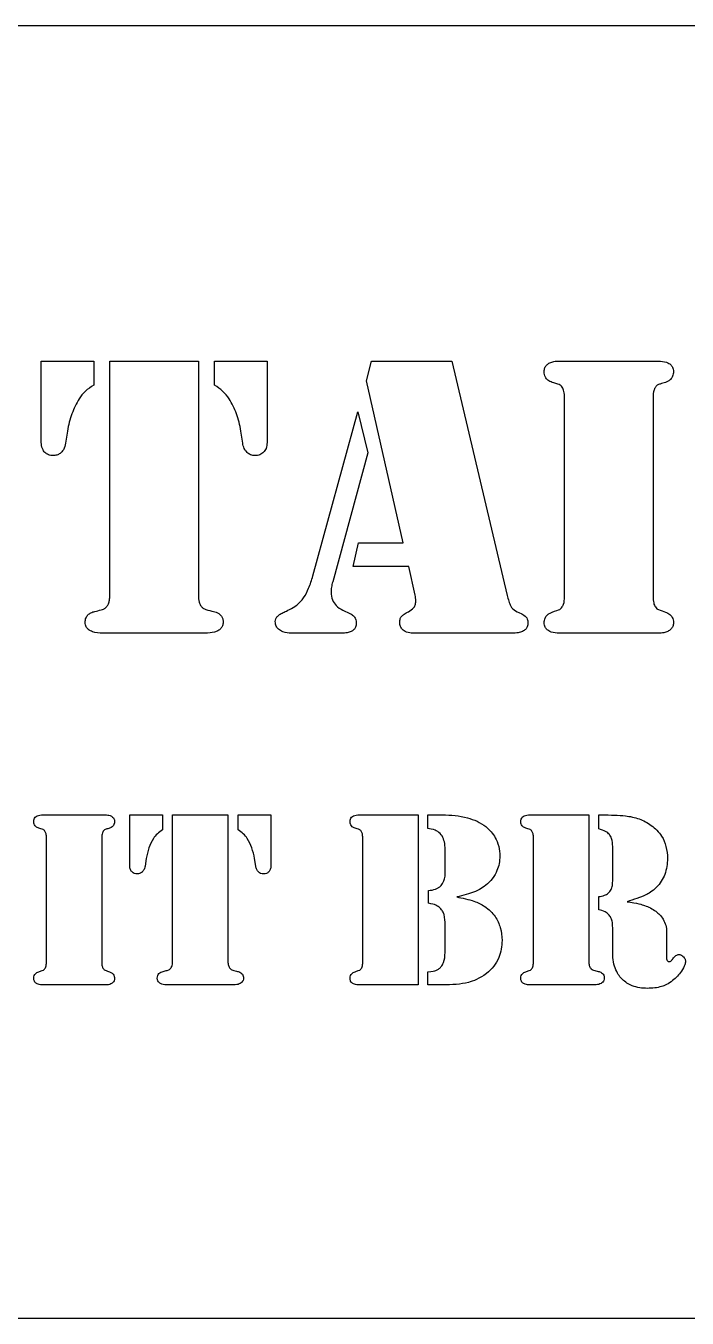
# Model space of a CAD drawing. Header units: millimetres. Extents: x -50 to 30.9, y -38 to 0.
# Drawn here: x -25.55 to -6.1, y -38 to 0 of the extents above; entities that cross this region are included whole.
import ezdxf

# ---------------------------------------------------------------- set-up
doc = ezdxf.new("R2010")
doc.units = ezdxf.units.MM

msp = doc.modelspace()

# ---------------------------------------------------------------- linework, layer by layer
for p, q in [((-9.867, -9.858), (-6.944, -9.858)), ((-9.708, -16.789), (-9.708, -10.927)), ((-7.103, -10.927), (-7.103, -16.789)), ((-24.326, -11.914), (-24.381, -12.275)), ((-19.173, -12.275), (-19.228, -11.914)), ((-16.228, -17.177), (-16.027, -17.275)), ((-20.277, -17.858), (-23.284, -17.858)), ((-16.256, -17.858), (-17.742, -17.858)), ((-11.242, -17.858), (-14.166, -17.858)), ((-6.944, -17.858), (-9.867, -17.858)), ((-25.045, -23.202), (-23.218, -23.202)), ((-24.945, -27.534), (-24.945, -23.87)), ((-23.317, -23.87), (-23.317, -27.534)), ((-15.644, -27.534), (-15.644, -23.87)), ((-10.622, -27.534), (-10.622, -23.87)), ((-13.222, -24.999), (-13.222, -24.161)), ((-8.291, -25.103), (-8.291, -24.131)), ((-22.011, -24.487), (-22.046, -24.712)), ((-18.791, -24.712), (-18.825, -24.487)), ((-13.708, -25.802), (-13.708, -25.424)), ((-8.704, -25.997), (-8.704, -25.606)), ((-13.222, -27.251), (-13.222, -26.418)), ((-8.291, -27.256), (-8.291, -26.639)), ((-6.707, -26.639), (-6.707, -27.395)), ((-23.218, -28.202), (-25.045, -28.202)), ((-19.481, -28.202), (-21.36, -28.202)), ((-8.864, -28.202), (-10.722, -28.202))]:
    msp.add_line(p, q)
msp.add_lwpolyline([(-50.05, 0), (-50.05, -38), (30.85, -38), (30.85, 0)], close=True)
for points in [[(-25.097, -12.254), (-25.097, -9.858), (-23.555, -9.858), (-23.555, -10.566)], [(-23.083, -16.747), (-23.083, -9.858), (-20.478, -9.858), (-20.478, -16.747)], [(-19.999, -10.566), (-19.999, -9.858), (-18.458, -9.858), (-18.458, -12.254)], [(-14.103, -16.74), (-14.291, -15.893), (-15.923, -15.893), (-15.763, -15.198), (-14.451, -15.198), (-15.534, -10.434), (-15.381, -9.858), (-13.02, -9.858), (-11.395, -16.747)], [(-17.11, -16.177), (-15.791, -11.351), (-15.492, -12.559), (-16.527, -16.344)], [(-22.493, -24.699), (-22.493, -23.202), (-21.529, -23.202), (-21.529, -23.645)], [(-21.234, -27.508), (-21.234, -23.202), (-19.607, -23.202), (-19.607, -27.508)], [(-19.307, -23.645), (-19.307, -23.202), (-18.343, -23.202), (-18.343, -24.699)], [(-15.744, -23.202), (-14.016, -23.202), (-14.016, -28.202), (-15.744, -28.202)], [(-13.725, -23.606), (-13.725, -23.202), (-13.3, -23.202)], [(-10.722, -23.202), (-8.995, -23.202), (-8.995, -27.508)], [(-8.704, -23.61), (-8.704, -23.202), (-8.608, -23.202)], [(-13.287, -28.202), (-13.725, -28.202), (-13.725, -27.816)]]:
    msp.add_lwpolyline(points)
for points, knots in [([(-10.305, -10.164), (-10.305, -10.125), (-10.299, -10.088), (-10.272, -10.022), (-10.254, -9.995), (-10.206, -9.946), (-10.174, -9.925), (-10.103, -9.891), (-10.061, -9.879), (-9.97, -9.861), (-9.918, -9.858), (-9.867, -9.858)], [0, 0, 0, 0, 0.01146579, 0.01146579, 0.02124528, 0.02124528, 0.0322848, 0.0322848, 0.04503929, 0.04503929, 0.06017011, 0.06017011, 0.06017011, 0.06017011]), ([(-6.944, -9.858), (-6.867, -9.858), (-6.785, -9.866), (-6.658, -9.911), (-6.62, -9.936), (-6.568, -9.981), (-6.548, -10.007), (-6.524, -10.057), (-6.517, -10.076), (-6.508, -10.119), (-6.506, -10.141), (-6.506, -10.164)], [0, 0, 0, 0, 0.02307725, 0.02307725, 0.04045897, 0.04045897, 0.05728357, 0.05728357, 0.06770959, 0.06770959, 0.07888234, 0.07888234, 0.07888234, 0.07888234]), ([(-10.069, -10.483), (-10.116, -10.468), (-10.161, -10.446), (-10.227, -10.391), (-10.251, -10.362), (-10.281, -10.305), (-10.29, -10.279), (-10.302, -10.224), (-10.305, -10.193), (-10.305, -10.164)], [0, 0, 0, 0, 0.01476837, 0.01476837, 0.02600461, 0.02600461, 0.03417235, 0.03417235, 0.04315424, 0.04315424, 0.04315424, 0.04315424]), ([(-6.506, -10.164), (-6.506, -10.211), (-6.513, -10.259), (-6.545, -10.337), (-6.565, -10.368), (-6.61, -10.415), (-6.633, -10.431), (-6.684, -10.461), (-6.713, -10.473), (-6.742, -10.483)], [0, 0, 0, 0, 0.01426051, 0.01426051, 0.02544649, 0.02544649, 0.03385402, 0.03385402, 0.04317401, 0.04317401, 0.04317401, 0.04317401]), ([(-23.555, -10.566), (-23.644, -10.617), (-23.727, -10.677), (-23.872, -10.813), (-23.934, -10.887), (-23.985, -10.969)], [0, 0, 0, 0, 0.03069293, 0.03069293, 0.05977875, 0.05977875, 0.05977875, 0.05977875]), ([(-19.569, -10.969), (-19.622, -10.887), (-19.685, -10.814), (-19.83, -10.678), (-19.912, -10.618), (-19.999, -10.566)], [0, 0, 0, 0, 0.02927985, 0.02927985, 0.05970128, 0.05970128, 0.05970128, 0.05970128]), ([(-9.777, -10.629), (-9.79, -10.608), (-9.805, -10.587), (-9.834, -10.563), (-9.843, -10.559), (-9.914, -10.533), (-10.013, -10.501), (-10.069, -10.483)], [0, 0, 0, 0, 0.00744196, 0.00744196, 0.01282415, 0.01282415, 0.02402511, 0.02402511, 0.02402511, 0.02402511]), ([(-9.708, -10.927), (-9.708, -10.869), (-9.712, -10.806), (-9.73, -10.726), (-9.737, -10.703), (-9.755, -10.663), (-9.765, -10.645), (-9.777, -10.629)], [0, 0, 0, 0, 0.0175249, 0.0175249, 0.02454633, 0.02454633, 0.03060484, 0.03060484, 0.03060484, 0.03060484]), ([(-7.034, -10.629), (-7.052, -10.652), (-7.065, -10.679), (-7.096, -10.771), (-7.103, -10.85), (-7.103, -10.927)], [0, 0, 0, 0, 0.008725, 0.008725, 0.02923416, 0.02923416, 0.02923416, 0.02923416]), ([(-6.742, -10.483), (-6.789, -10.498), (-6.849, -10.517), (-6.926, -10.543), (-6.959, -10.55), (-7.001, -10.582), (-7.018, -10.603), (-7.034, -10.629)], [0, 0, 0, 0, 0.014599, 0.014599, 0.02393556, 0.02393556, 0.03027113, 0.03027113, 0.03027113, 0.03027113]), ([(-23.985, -10.969), (-24.071, -11.107), (-24.14, -11.254), (-24.255, -11.571), (-24.297, -11.741), (-24.326, -11.914)], [0, 0, 0, 0, 0.0487502, 0.0487502, 0.1011735, 0.1011735, 0.1011735, 0.1011735]), ([(-19.228, -11.914), (-19.257, -11.741), (-19.299, -11.571), (-19.414, -11.254), (-19.483, -11.107), (-19.569, -10.969)], [0, 0, 0, 0, 0.0524189, 0.0524189, 0.1011651, 0.1011651, 0.1011651, 0.1011651]), ([(-24.749, -12.636), (-24.797, -12.636), (-24.843, -12.628), (-24.925, -12.594), (-24.959, -12.572), (-25.013, -12.518), (-25.042, -12.483), (-25.088, -12.375), (-25.097, -12.315), (-25.097, -12.254)], [0, 0, 0, 0, 0.01420555, 0.01420555, 0.02659178, 0.02659178, 0.03706341, 0.03706341, 0.04840989, 0.04840989, 0.04840989, 0.04840989]), ([(-24.381, -12.275), (-24.392, -12.341), (-24.413, -12.406), (-24.475, -12.509), (-24.509, -12.546), (-24.575, -12.594), (-24.606, -12.61), (-24.675, -12.631), (-24.712, -12.636), (-24.749, -12.636)], [0, 0, 0, 0, 0.02025453, 0.02025453, 0.0360513, 0.0360513, 0.04822918, 0.04822918, 0.06099233, 0.06099233, 0.06099233, 0.06099233]), ([(-18.805, -12.636), (-18.852, -12.636), (-18.898, -12.628), (-18.981, -12.594), (-19.015, -12.571), (-19.071, -12.516), (-19.102, -12.478), (-19.15, -12.377), (-19.164, -12.326), (-19.173, -12.275)], [0, 0, 0, 0, 0.01415152, 0.01415152, 0.02671659, 0.02671659, 0.03791594, 0.03791594, 0.04771535, 0.04771535, 0.04771535, 0.04771535]), ([(-18.458, -12.254), (-18.458, -12.312), (-18.466, -12.371), (-18.505, -12.468), (-18.529, -12.506), (-18.591, -12.569), (-18.626, -12.593), (-18.71, -12.628), (-18.757, -12.636), (-18.805, -12.636)], [0, 0, 0, 0, 0.0175772, 0.0175772, 0.03131419, 0.03131419, 0.04405747, 0.04405747, 0.05841716, 0.05841716, 0.05841716, 0.05841716]), ([(-17.381, -16.816), (-17.323, -16.728), (-17.275, -16.632), (-17.185, -16.42), (-17.144, -16.298), (-17.11, -16.177)], [0, 0, 0, 0, 0.0315859, 0.0315859, 0.0691742, 0.0691742, 0.0691742, 0.0691742]), ([(-16.527, -16.344), (-16.542, -16.396), (-16.555, -16.45), (-16.571, -16.552), (-16.576, -16.601), (-16.576, -16.65)], [0, 0, 0, 0, 0.01634586, 0.01634586, 0.0309689, 0.0309689, 0.0309689, 0.0309689]), ([(-16.576, -16.65), (-16.576, -16.729), (-16.564, -16.807), (-16.508, -16.942), (-16.472, -16.997), (-16.369, -17.101), (-16.301, -17.144), (-16.228, -17.177)], [0, 0, 0, 0, 0.02374468, 0.02374468, 0.04375471, 0.04375471, 0.0677088, 0.0677088, 0.0677088, 0.0677088]), ([(-23.52, -17.219), (-23.465, -17.206), (-23.394, -17.188), (-23.265, -17.153), (-23.248, -17.145), (-23.211, -17.12), (-23.191, -17.097), (-23.173, -17.073)], [0, 0, 0, 0, 0.01695147, 0.01695147, 0.03960131, 0.03960131, 0.07362605, 0.07362605, 0.07362605, 0.07362605]), ([(-23.173, -17.073), (-23.152, -17.05), (-23.135, -17.023), (-23.108, -16.96), (-23.099, -16.922), (-23.085, -16.84), (-23.083, -16.793), (-23.083, -16.747)], [0, 0, 0, 0, 0.00941473, 0.00941473, 0.02067183, 0.02067183, 0.03444485, 0.03444485, 0.03444485, 0.03444485]), ([(-20.478, -16.747), (-20.478, -16.811), (-20.473, -16.881), (-20.449, -16.968), (-20.44, -16.993), (-20.417, -17.037), (-20.404, -17.056), (-20.388, -17.073)], [0, 0, 0, 0, 0.01932824, 0.01932824, 0.02715922, 0.02715922, 0.03410347, 0.03410347, 0.03410347, 0.03410347]), ([(-20.388, -17.073), (-20.37, -17.098), (-20.349, -17.12), (-20.312, -17.144), (-20.298, -17.15), (-20.191, -17.181), (-20.093, -17.205), (-20.034, -17.219)], [0, 0, 0, 0, 0.0091446, 0.0091446, 0.01478613, 0.01478613, 0.02257301, 0.02257301, 0.02257301, 0.02257301]), ([(-17.958, -17.24), (-17.886, -17.207), (-17.708, -17.124), (-17.515, -16.984), (-17.442, -16.902), (-17.381, -16.816)], [0, 0, 0, 0, 0.02347318, 0.02347318, 0.04199438, 0.04199438, 0.04199438, 0.04199438]), ([(-14.298, -17.226), (-14.241, -17.196), (-14.187, -17.159), (-14.132, -17.097), (-14.113, -17.07), (-14.087, -16.995), (-14.083, -16.958), (-14.083, -16.92)], [0, 0, 0, 0, 0.01939108, 0.01939108, 0.02805514, 0.02805514, 0.03563992, 0.03563992, 0.03563992, 0.03563992]), ([(-14.083, -16.92), (-14.083, -16.888), (-14.084, -16.855), (-14.091, -16.795), (-14.096, -16.767), (-14.103, -16.74)], [0, 0, 0, 0, 0.00969404, 0.00969404, 0.01814324, 0.01814324, 0.01814324, 0.01814324]), ([(-11.395, -16.747), (-11.38, -16.804), (-11.363, -16.861), (-11.328, -16.967), (-11.311, -17.017), (-11.291, -17.066)], [0, 0, 0, 0, 0.01768442, 0.01768442, 0.0334938, 0.0334938, 0.0334938, 0.0334938]), ([(-11.291, -17.066), (-11.276, -17.095), (-11.256, -17.121), (-11.185, -17.187), (-11.122, -17.221), (-11.055, -17.247)], [0, 0, 0, 0, 0.00974911, 0.00974911, 0.02921955, 0.02921955, 0.02921955, 0.02921955]), ([(-10.069, -17.24), (-9.98, -17.208), (-9.88, -17.172), (-9.84, -17.155), (-9.829, -17.15), (-9.8, -17.121), (-9.787, -17.103), (-9.777, -17.087)], [0, 0, 0, 0, 0.02813075, 0.02813075, 0.03493404, 0.03493404, 0.04084122, 0.04084122, 0.04084122, 0.04084122]), ([(-9.777, -17.087), (-9.759, -17.064), (-9.747, -17.037), (-9.715, -16.945), (-9.708, -16.866), (-9.708, -16.789)], [0, 0, 0, 0, 0.008725, 0.008725, 0.02923416, 0.02923416, 0.02923416, 0.02923416]), ([(-7.103, -16.789), (-7.103, -16.847), (-7.099, -16.91), (-7.081, -16.99), (-7.074, -17.013), (-7.056, -17.053), (-7.046, -17.071), (-7.034, -17.087)], [0, 0, 0, 0, 0.0175249, 0.0175249, 0.02454633, 0.02454633, 0.03060484, 0.03060484, 0.03060484, 0.03060484]), ([(-7.034, -17.087), (-7.021, -17.108), (-7.006, -17.129), (-6.978, -17.153), (-6.969, -17.157), (-6.895, -17.185), (-6.785, -17.225), (-6.742, -17.24)], [0, 0, 0, 0, 0.00744196, 0.00744196, 0.01265755, 0.01265755, 0.02357276, 0.02357276, 0.02357276, 0.02357276]), ([(-23.805, -17.539), (-23.805, -17.494), (-23.798, -17.449), (-23.768, -17.375), (-23.749, -17.345), (-23.699, -17.295), (-23.67, -17.275), (-23.601, -17.241), (-23.56, -17.228), (-23.52, -17.219)], [0, 0, 0, 0, 0.01340645, 0.01340645, 0.02409911, 0.02409911, 0.03477911, 0.03477911, 0.04715696, 0.04715696, 0.04715696, 0.04715696]), ([(-20.034, -17.219), (-19.98, -17.231), (-19.926, -17.25), (-19.848, -17.301), (-19.821, -17.326), (-19.782, -17.382), (-19.77, -17.41), (-19.753, -17.472), (-19.749, -17.505), (-19.749, -17.539)], [0, 0, 0, 0, 0.01661728, 0.01661728, 0.02788274, 0.02788274, 0.0370147, 0.0370147, 0.0470355, 0.0470355, 0.0470355, 0.0470355]), ([(-18.215, -17.518), (-18.215, -17.49), (-18.209, -17.464), (-18.187, -17.411), (-18.171, -17.387), (-18.127, -17.34), (-18.099, -17.318), (-18.035, -17.276), (-17.996, -17.257), (-17.958, -17.24)], [0, 0, 0, 0, 0.00826821, 0.00826821, 0.01707306, 0.01707306, 0.02745088, 0.02745088, 0.04008627, 0.04008627, 0.04008627, 0.04008627]), ([(-16.027, -17.275), (-15.986, -17.292), (-15.947, -17.316), (-15.889, -17.374), (-15.869, -17.404), (-15.839, -17.478), (-15.833, -17.522), (-15.833, -17.566)], [0, 0, 0, 0, 0.0135693, 0.0135693, 0.02444576, 0.02444576, 0.03769134, 0.03769134, 0.03769134, 0.03769134]), ([(-14.555, -17.545), (-14.555, -17.506), (-14.551, -17.464), (-14.527, -17.394), (-14.512, -17.374), (-14.483, -17.342), (-14.455, -17.32), (-14.387, -17.274), (-14.341, -17.248), (-14.298, -17.226)], [0, 0, 0, 0, 0.0117943, 0.0117943, 0.02235552, 0.02235552, 0.04296582, 0.04296582, 0.07266708, 0.07266708, 0.07266708, 0.07266708]), ([(-11.055, -17.247), (-10.918, -17.309), (-10.867, -17.353), (-10.825, -17.397), (-10.812, -17.419), (-10.789, -17.478), (-10.784, -17.515), (-10.784, -17.552)], [0, 0, 0, 0, 0.0451236, 0.0451236, 0.0779151, 0.0779151, 0.1252329, 0.1252329, 0.1252329, 0.1252329]), ([(-10.305, -17.552), (-10.305, -17.507), (-10.298, -17.461), (-10.267, -17.385), (-10.248, -17.355), (-10.202, -17.309), (-10.18, -17.292), (-10.128, -17.262), (-10.099, -17.25), (-10.069, -17.24)], [0, 0, 0, 0, 0.01370623, 0.01370623, 0.02469017, 0.02469017, 0.03314726, 0.03314726, 0.04257572, 0.04257572, 0.04257572, 0.04257572]), ([(-6.742, -17.24), (-6.695, -17.255), (-6.649, -17.277), (-6.582, -17.332), (-6.559, -17.36), (-6.53, -17.416), (-6.521, -17.441), (-6.509, -17.495), (-6.506, -17.524), (-6.506, -17.552)], [0, 0, 0, 0, 0.01490378, 0.01490378, 0.02600683, 0.02600683, 0.03389835, 0.03389835, 0.04252897, 0.04252897, 0.04252897, 0.04252897]), ([(-23.284, -17.858), (-23.392, -17.858), (-23.501, -17.847), (-23.63, -17.802), (-23.675, -17.782), (-23.74, -17.726), (-23.761, -17.701), (-23.786, -17.651), (-23.793, -17.63), (-23.803, -17.586), (-23.805, -17.562), (-23.805, -17.539)], [0, 0, 0, 0, 0.03250669, 0.03250669, 0.04619582, 0.04619582, 0.05516827, 0.05516827, 0.06099656, 0.06099656, 0.06727986, 0.06727986, 0.06727986, 0.06727986]), ([(-19.902, -17.789), (-19.933, -17.808), (-19.969, -17.821), (-20.084, -17.851), (-20.182, -17.858), (-20.277, -17.858)], [0, 0, 0, 0, 0.0108226, 0.0108226, 0.03583613, 0.03583613, 0.03583613, 0.03583613]), ([(-19.749, -17.539), (-19.749, -17.574), (-19.756, -17.609), (-19.782, -17.671), (-19.799, -17.697), (-19.844, -17.747), (-19.872, -17.769), (-19.902, -17.789)], [0, 0, 0, 0, 0.01072361, 0.01072361, 0.0202361, 0.0202361, 0.03087798, 0.03087798, 0.03087798, 0.03087798]), ([(-17.742, -17.858), (-17.824, -17.858), (-17.911, -17.849), (-18.049, -17.799), (-18.09, -17.77), (-18.147, -17.719), (-18.17, -17.689), (-18.196, -17.634), (-18.203, -17.612), (-18.212, -17.566), (-18.215, -17.542), (-18.215, -17.518)], [0, 0, 0, 0, 0.0246092, 0.0246092, 0.04401572, 0.04401572, 0.06328442, 0.06328442, 0.0747797, 0.0747797, 0.08704771, 0.08704771, 0.08704771, 0.08704771]), ([(-15.833, -17.566), (-15.833, -17.605), (-15.838, -17.643), (-15.864, -17.708), (-15.88, -17.733), (-15.925, -17.778), (-15.952, -17.796), (-16.019, -17.827), (-16.06, -17.839), (-16.152, -17.855), (-16.205, -17.858), (-16.256, -17.858)], [0, 0, 0, 0, 0.01157042, 0.01157042, 0.02076093, 0.02076093, 0.03049584, 0.03049584, 0.04296273, 0.04296273, 0.05837019, 0.05837019, 0.05837019, 0.05837019]), ([(-14.166, -17.858), (-14.23, -17.858), (-14.294, -17.849), (-14.409, -17.803), (-14.447, -17.774), (-14.497, -17.725), (-14.518, -17.695), (-14.54, -17.644), (-14.546, -17.625), (-14.553, -17.586), (-14.555, -17.566), (-14.555, -17.545)], [0, 0, 0, 0, 0.01913019, 0.01913019, 0.03718612, 0.03718612, 0.05700318, 0.05700318, 0.06741541, 0.06741541, 0.07837572, 0.07837572, 0.07837572, 0.07837572]), ([(-10.784, -17.552), (-10.784, -17.592), (-10.79, -17.632), (-10.817, -17.698), (-10.834, -17.724), (-10.881, -17.771), (-10.909, -17.79), (-10.981, -17.825), (-11.027, -17.837), (-11.127, -17.854), (-11.186, -17.858), (-11.242, -17.858)], [0, 0, 0, 0, 0.01189727, 0.01189727, 0.02150134, 0.02150134, 0.03179976, 0.03179976, 0.04542305, 0.04542305, 0.06238076, 0.06238076, 0.06238076, 0.06238076]), ([(-9.867, -17.858), (-9.944, -17.858), (-10.026, -17.85), (-10.154, -17.805), (-10.191, -17.78), (-10.243, -17.735), (-10.263, -17.708), (-10.287, -17.659), (-10.294, -17.64), (-10.303, -17.597), (-10.305, -17.575), (-10.305, -17.552)], [0, 0, 0, 0, 0.02307725, 0.02307725, 0.04045897, 0.04045897, 0.05728357, 0.05728357, 0.06770959, 0.06770959, 0.07888234, 0.07888234, 0.07888234, 0.07888234]), ([(-6.506, -17.552), (-6.506, -17.591), (-6.512, -17.628), (-6.539, -17.694), (-6.557, -17.72), (-6.606, -17.77), (-6.637, -17.791), (-6.708, -17.825), (-6.75, -17.837), (-6.842, -17.854), (-6.893, -17.858), (-6.944, -17.858)], [0, 0, 0, 0, 0.01146579, 0.01146579, 0.02124528, 0.02124528, 0.0322848, 0.0322848, 0.04503929, 0.04503929, 0.06017011, 0.06017011, 0.06017011, 0.06017011]), ([(-25.318, -23.393), (-25.318, -23.369), (-25.315, -23.345), (-25.298, -23.304), (-25.287, -23.288), (-25.256, -23.257), (-25.237, -23.244), (-25.192, -23.222), (-25.166, -23.215), (-25.109, -23.204), (-25.076, -23.202), (-25.045, -23.202)], [0, 0, 0, 0, 0.00716612, 0.00716612, 0.0132783, 0.0132783, 0.020178, 0.020178, 0.02814955, 0.02814955, 0.03760632, 0.03760632, 0.03760632, 0.03760632]), ([(-25.171, -23.593), (-25.2, -23.583), (-25.228, -23.57), (-25.27, -23.535), (-25.285, -23.517), (-25.303, -23.481), (-25.309, -23.465), (-25.317, -23.43), (-25.318, -23.412), (-25.318, -23.393)], [0, 0, 0, 0, 0.00923023, 0.00923023, 0.01625288, 0.01625288, 0.02135772, 0.02135772, 0.0269714, 0.0269714, 0.0269714, 0.0269714]), ([(-23.218, -23.202), (-23.17, -23.202), (-23.118, -23.207), (-23.039, -23.235), (-23.015, -23.251), (-22.983, -23.279), (-22.97, -23.295), (-22.955, -23.326), (-22.951, -23.338), (-22.945, -23.365), (-22.944, -23.379), (-22.944, -23.393)], [0, 0, 0, 0, 0.01442328, 0.01442328, 0.02528686, 0.02528686, 0.03580223, 0.03580223, 0.04231849, 0.04231849, 0.04930146, 0.04930146, 0.04930146, 0.04930146]), ([(-22.944, -23.393), (-22.944, -23.423), (-22.948, -23.452), (-22.968, -23.502), (-22.981, -23.521), (-23.009, -23.55), (-23.023, -23.56), (-23.055, -23.579), (-23.073, -23.587), (-23.092, -23.593)], [0, 0, 0, 0, 0.00891282, 0.00891282, 0.01590405, 0.01590405, 0.02115877, 0.02115877, 0.02698376, 0.02698376, 0.02698376, 0.02698376]), ([(-16.017, -23.393), (-16.017, -23.369), (-16.013, -23.345), (-15.997, -23.304), (-15.985, -23.288), (-15.955, -23.257), (-15.935, -23.244), (-15.891, -23.222), (-15.865, -23.215), (-15.808, -23.204), (-15.775, -23.202), (-15.744, -23.202)], [0, 0, 0, 0, 0.00716612, 0.00716612, 0.0132783, 0.0132783, 0.020178, 0.020178, 0.02814955, 0.02814955, 0.03760632, 0.03760632, 0.03760632, 0.03760632]), ([(-15.87, -23.593), (-15.899, -23.583), (-15.927, -23.57), (-15.969, -23.535), (-15.983, -23.517), (-16.002, -23.481), (-16.008, -23.465), (-16.015, -23.43), (-16.017, -23.412), (-16.017, -23.393)], [0, 0, 0, 0, 0.00923023, 0.00923023, 0.01625288, 0.01625288, 0.02135772, 0.02135772, 0.0269714, 0.0269714, 0.0269714, 0.0269714]), ([(-13.3, -23.202), (-13.055, -23.202), (-12.801, -23.224), (-12.37, -23.34), (-12.184, -23.421), (-12.024, -23.545)], [0, 0, 0, 0, 0.073394, 0.073394, 0.1338218, 0.1338218, 0.1338218, 0.1338218]), ([(-12.024, -23.545), (-11.909, -23.637), (-11.815, -23.747), (-11.713, -23.935), (-11.673, -24.02), (-11.622, -24.225), (-11.612, -24.318), (-11.612, -24.413)], [0, 0, 0, 0, 0.04424328, 0.04424328, 0.06392513, 0.06392513, 0.0799027, 0.0799027, 0.0799027, 0.0799027]), ([(-10.995, -23.393), (-10.995, -23.369), (-10.992, -23.345), (-10.975, -23.304), (-10.964, -23.288), (-10.933, -23.257), (-10.914, -23.244), (-10.869, -23.222), (-10.843, -23.215), (-10.786, -23.204), (-10.754, -23.202), (-10.722, -23.202)], [0, 0, 0, 0, 0.00716612, 0.00716612, 0.0132783, 0.0132783, 0.020178, 0.020178, 0.02814955, 0.02814955, 0.03760632, 0.03760632, 0.03760632, 0.03760632]), ([(-10.848, -23.593), (-10.877, -23.583), (-10.905, -23.57), (-10.947, -23.535), (-10.962, -23.517), (-10.98, -23.481), (-10.986, -23.465), (-10.994, -23.43), (-10.995, -23.412), (-10.995, -23.393)], [0, 0, 0, 0, 0.00923023, 0.00923023, 0.01625288, 0.01625288, 0.02135772, 0.02135772, 0.0269714, 0.0269714, 0.0269714, 0.0269714]), ([(-8.608, -23.202), (-8.484, -23.202), (-8.358, -23.204), (-8.13, -23.214), (-8.022, -23.221), (-7.918, -23.232)], [0, 0, 0, 0, 0.03715963, 0.03715963, 0.06848578, 0.06848578, 0.06848578, 0.06848578]), ([(-7.918, -23.232), (-7.78, -23.245), (-7.646, -23.274), (-7.388, -23.368), (-7.269, -23.431), (-7.159, -23.51)], [0, 0, 0, 0, 0.04153621, 0.04153621, 0.08228631, 0.08228631, 0.08228631, 0.08228631]), ([(-7.159, -23.51), (-7.037, -23.597), (-6.932, -23.702), (-6.794, -23.922), (-6.752, -24.022), (-6.694, -24.244), (-6.681, -24.363), (-6.681, -24.482)], [0, 0, 0, 0, 0.0448983, 0.0448983, 0.0779449, 0.0779449, 0.1136992, 0.1136992, 0.1136992, 0.1136992]), ([(-24.988, -23.684), (-24.997, -23.671), (-25.006, -23.658), (-25.024, -23.643), (-25.03, -23.64), (-25.074, -23.624), (-25.136, -23.604), (-25.171, -23.593)], [0, 0, 0, 0, 0.00465123, 0.00465123, 0.00801509, 0.00801509, 0.0150157, 0.0150157, 0.0150157, 0.0150157]), ([(-24.945, -23.87), (-24.945, -23.834), (-24.948, -23.794), (-24.959, -23.744), (-24.964, -23.73), (-24.975, -23.705), (-24.981, -23.694), (-24.988, -23.684)], [0, 0, 0, 0, 0.01095306, 0.01095306, 0.01534146, 0.01534146, 0.01912803, 0.01912803, 0.01912803, 0.01912803]), ([(-23.274, -23.684), (-23.285, -23.698), (-23.293, -23.715), (-23.313, -23.772), (-23.317, -23.822), (-23.317, -23.87)], [0, 0, 0, 0, 0.00545313, 0.00545313, 0.01827135, 0.01827135, 0.01827135, 0.01827135]), ([(-23.092, -23.593), (-23.121, -23.602), (-23.159, -23.614), (-23.206, -23.63), (-23.227, -23.634), (-23.253, -23.654), (-23.264, -23.668), (-23.274, -23.684)], [0, 0, 0, 0, 0.00912437, 0.00912437, 0.01495972, 0.01495972, 0.01891946, 0.01891946, 0.01891946, 0.01891946]), ([(-21.798, -23.896), (-21.852, -23.983), (-21.895, -24.074), (-21.967, -24.273), (-21.993, -24.379), (-22.011, -24.487)], [0, 0, 0, 0, 0.03046887, 0.03046887, 0.06323342, 0.06323342, 0.06323342, 0.06323342]), ([(-21.529, -23.645), (-21.585, -23.677), (-21.637, -23.714), (-21.728, -23.799), (-21.766, -23.845), (-21.798, -23.896)], [0, 0, 0, 0, 0.01918308, 0.01918308, 0.03736172, 0.03736172, 0.03736172, 0.03736172]), ([(-19.038, -23.896), (-19.071, -23.845), (-19.111, -23.799), (-19.201, -23.714), (-19.252, -23.677), (-19.307, -23.645)], [0, 0, 0, 0, 0.0182999, 0.0182999, 0.0373133, 0.0373133, 0.0373133, 0.0373133]), ([(-18.825, -24.487), (-18.843, -24.379), (-18.87, -24.273), (-18.941, -24.074), (-18.984, -23.983), (-19.038, -23.896)], [0, 0, 0, 0, 0.03276184, 0.03276184, 0.06322819, 0.06322819, 0.06322819, 0.06322819]), ([(-15.687, -23.684), (-15.695, -23.671), (-15.705, -23.658), (-15.723, -23.643), (-15.729, -23.64), (-15.773, -23.624), (-15.835, -23.604), (-15.87, -23.593)], [0, 0, 0, 0, 0.00465123, 0.00465123, 0.00801509, 0.00801509, 0.0150157, 0.0150157, 0.0150157, 0.0150157]), ([(-15.644, -23.87), (-15.644, -23.834), (-15.646, -23.794), (-15.658, -23.744), (-15.662, -23.73), (-15.673, -23.705), (-15.68, -23.694), (-15.687, -23.684)], [0, 0, 0, 0, 0.01095306, 0.01095306, 0.01534146, 0.01534146, 0.01912803, 0.01912803, 0.01912803, 0.01912803]), ([(-13.335, -23.784), (-13.375, -23.736), (-13.423, -23.695), (-13.516, -23.647), (-13.585, -23.618), (-13.725, -23.606)], [0, 0, 0, 0, 0.01883269, 0.01883269, 0.03149467, 0.03149467, 0.03149467, 0.03149467]), ([(-13.222, -24.161), (-13.222, -24.081), (-13.238, -24.008), (-13.273, -23.89), (-13.299, -23.829), (-13.335, -23.784)], [0, 0, 0, 0, 0.02415913, 0.02415913, 0.05145141, 0.05145141, 0.05145141, 0.05145141]), ([(-10.666, -23.684), (-10.674, -23.671), (-10.683, -23.658), (-10.701, -23.643), (-10.707, -23.64), (-10.751, -23.624), (-10.813, -23.604), (-10.848, -23.593)], [0, 0, 0, 0, 0.00465123, 0.00465123, 0.00801509, 0.00801509, 0.0150157, 0.0150157, 0.0150157, 0.0150157]), ([(-10.622, -23.87), (-10.622, -23.834), (-10.625, -23.794), (-10.636, -23.744), (-10.641, -23.73), (-10.652, -23.705), (-10.658, -23.694), (-10.666, -23.684)], [0, 0, 0, 0, 0.01095306, 0.01095306, 0.01534146, 0.01534146, 0.01912803, 0.01912803, 0.01912803, 0.01912803]), ([(-8.291, -24.131), (-8.291, -24.054), (-8.299, -23.972), (-8.343, -23.838), (-8.369, -23.801), (-8.416, -23.746), (-8.451, -23.719), (-8.553, -23.658), (-8.631, -23.63), (-8.704, -23.61)], [0, 0, 0, 0, 0.0229301, 0.0229301, 0.0422398, 0.0422398, 0.0704527, 0.0704527, 0.1203566, 0.1203566, 0.1203566, 0.1203566]), ([(-22.276, -24.938), (-22.305, -24.938), (-22.334, -24.933), (-22.386, -24.912), (-22.407, -24.898), (-22.441, -24.865), (-22.459, -24.843), (-22.487, -24.775), (-22.493, -24.737), (-22.493, -24.699)], [0, 0, 0, 0, 0.00887847, 0.00887847, 0.01661986, 0.01661986, 0.02316463, 0.02316463, 0.03025618, 0.03025618, 0.03025618, 0.03025618]), ([(-18.343, -24.699), (-18.343, -24.736), (-18.349, -24.773), (-18.373, -24.833), (-18.388, -24.857), (-18.427, -24.896), (-18.449, -24.911), (-18.501, -24.933), (-18.53, -24.938), (-18.561, -24.938)], [0, 0, 0, 0, 0.01098575, 0.01098575, 0.01957137, 0.01957137, 0.02753592, 0.02753592, 0.03651072, 0.03651072, 0.03651072, 0.03651072]), ([(-11.612, -24.413), (-11.612, -24.561), (-11.639, -24.705), (-11.725, -24.911), (-11.769, -24.995), (-11.888, -25.152), (-11.952, -25.216), (-12.024, -25.272)], [0, 0, 0, 0, 0.04454968, 0.04454968, 0.06721013, 0.06721013, 0.08666313, 0.08666313, 0.08666313, 0.08666313]), ([(-6.681, -24.482), (-6.681, -24.643), (-6.704, -24.802), (-6.788, -25.022), (-6.821, -25.089), (-6.903, -25.216), (-6.95, -25.275), (-7.002, -25.329)], [0, 0, 0, 0, 0.04818586, 0.04818586, 0.07067026, 0.07067026, 0.09334388, 0.09334388, 0.09334388, 0.09334388]), ([(-22.046, -24.712), (-22.053, -24.754), (-22.066, -24.795), (-22.105, -24.859), (-22.126, -24.882), (-22.167, -24.912), (-22.186, -24.922), (-22.23, -24.935), (-22.253, -24.938), (-22.276, -24.938)], [0, 0, 0, 0, 0.01265908, 0.01265908, 0.02253206, 0.02253206, 0.03014324, 0.03014324, 0.03812021, 0.03812021, 0.03812021, 0.03812021]), ([(-18.561, -24.938), (-18.59, -24.938), (-18.619, -24.933), (-18.67, -24.912), (-18.692, -24.898), (-18.727, -24.863), (-18.746, -24.84), (-18.776, -24.776), (-18.785, -24.745), (-18.791, -24.712)], [0, 0, 0, 0, 0.0088447, 0.0088447, 0.01669787, 0.01669787, 0.02369746, 0.02369746, 0.02982209, 0.02982209, 0.02982209, 0.02982209]), ([(-13.365, -25.303), (-13.328, -25.268), (-13.299, -25.227), (-13.263, -25.156), (-13.249, -25.122), (-13.23, -25.058), (-13.224, -25.028), (-13.222, -24.999)], [0, 0, 0, 0, 0.01526878, 0.01526878, 0.02377206, 0.02377206, 0.03047799, 0.03047799, 0.03047799, 0.03047799]), ([(-13.708, -25.424), (-13.644, -25.418), (-13.561, -25.407), (-13.475, -25.376), (-13.452, -25.365), (-13.406, -25.337), (-13.385, -25.321), (-13.365, -25.303)], [0, 0, 0, 0, 0.01945439, 0.01945439, 0.02732483, 0.02732483, 0.03542338, 0.03542338, 0.03542338, 0.03542338]), ([(-12.024, -25.272), (-12.151, -25.376), (-12.276, -25.433), (-12.5, -25.521), (-12.697, -25.573), (-12.879, -25.615)], [0, 0, 0, 0, 0.0490677, 0.0490677, 0.1419369, 0.1419369, 0.1419369, 0.1419369]), ([(-8.422, -25.502), (-8.386, -25.471), (-8.357, -25.435), (-8.321, -25.362), (-8.31, -25.328), (-8.294, -25.221), (-8.291, -25.159), (-8.291, -25.103)], [0, 0, 0, 0, 0.0142013, 0.0142013, 0.02406617, 0.02406617, 0.03471604, 0.03471604, 0.03471604, 0.03471604]), ([(-7.002, -25.329), (-7.125, -25.455), (-7.25, -25.522), (-7.466, -25.624), (-7.68, -25.696), (-7.87, -25.754)], [0, 0, 0, 0, 0.052844, 0.052844, 0.1655512, 0.1655512, 0.1655512, 0.1655512]), ([(-13.365, -25.945), (-13.403, -25.907), (-13.447, -25.874), (-13.538, -25.837), (-13.601, -25.819), (-13.708, -25.802)], [0, 0, 0, 0, 0.01618547, 0.01618547, 0.02943001, 0.02943001, 0.02943001, 0.02943001]), ([(-12.879, -25.615), (-12.725, -25.645), (-12.52, -25.69), (-12.259, -25.779), (-12.152, -25.83), (-12.054, -25.897)], [0, 0, 0, 0, 0.04696921, 0.04696921, 0.08228958, 0.08228958, 0.08228958, 0.08228958]), ([(-8.704, -25.606), (-8.647, -25.598), (-8.587, -25.585), (-8.494, -25.551), (-8.453, -25.53), (-8.422, -25.502)], [0, 0, 0, 0, 0.01711571, 0.01711571, 0.02973696, 0.02973696, 0.02973696, 0.02973696]), ([(-7.87, -25.754), (-7.567, -25.797), (-7.424, -25.841), (-7.236, -25.906), (-7.125, -25.962), (-7.024, -26.036)], [0, 0, 0, 0, 0.09195, 0.09195, 0.2481566, 0.2481566, 0.2481566, 0.2481566]), ([(-13.222, -26.418), (-13.222, -26.351), (-13.225, -26.225), (-13.263, -26.099), (-13.277, -26.067), (-13.315, -26.003), (-13.339, -25.973), (-13.365, -25.945)], [0, 0, 0, 0, 0.02013913, 0.02013913, 0.02772901, 0.02772901, 0.0357703, 0.0357703, 0.0357703, 0.0357703]), ([(-12.054, -25.897), (-11.933, -25.976), (-11.831, -26.073), (-11.682, -26.292), (-11.631, -26.403), (-11.562, -26.639), (-11.547, -26.765), (-11.547, -26.891)], [0, 0, 0, 0, 0.0432546, 0.0432546, 0.0792912, 0.0792912, 0.1173987, 0.1173987, 0.1173987, 0.1173987]), ([(-8.4, -26.149), (-8.432, -26.109), (-8.47, -26.077), (-8.573, -26.021), (-8.638, -26.004), (-8.704, -25.997)], [0, 0, 0, 0, 0.01528527, 0.01528527, 0.03516975, 0.03516975, 0.03516975, 0.03516975]), ([(-8.296, -26.401), (-8.301, -26.354), (-8.312, -26.308), (-8.348, -26.222), (-8.371, -26.184), (-8.4, -26.149)], [0, 0, 0, 0, 0.01420612, 0.01420612, 0.02779588, 0.02779588, 0.02779588, 0.02779588]), ([(-7.024, -26.036), (-6.937, -26.101), (-6.864, -26.178), (-6.775, -26.328), (-6.75, -26.387), (-6.715, -26.511), (-6.707, -26.575), (-6.707, -26.639)], [0, 0, 0, 0, 0.03242186, 0.03242186, 0.05242143, 0.05242143, 0.07274778, 0.07274778, 0.07274778, 0.07274778]), ([(-8.291, -26.639), (-8.291, -26.591), (-8.292, -26.527), (-8.293, -26.443), (-8.294, -26.414), (-8.296, -26.401)], [0, 0, 0, 0, 0.01461798, 0.01461798, 0.02475467, 0.02475467, 0.02475467, 0.02475467]), ([(-11.547, -26.891), (-11.547, -27.065), (-11.573, -27.237), (-11.678, -27.49), (-11.727, -27.575), (-11.852, -27.734), (-11.925, -27.805), (-12.007, -27.868)], [0, 0, 0, 0, 0.0521947, 0.0521947, 0.0820295, 0.0820295, 0.1128127, 0.1128127, 0.1128127, 0.1128127]), ([(-13.343, -27.672), (-13.31, -27.634), (-13.286, -27.591), (-13.233, -27.453), (-13.222, -27.349), (-13.222, -27.251)], [0, 0, 0, 0, 0.01512202, 0.01512202, 0.04434759, 0.04434759, 0.04434759, 0.04434759]), ([(-7.267, -28.302), (-7.421, -28.302), (-7.576, -28.281), (-7.827, -28.181), (-7.923, -28.119), (-8.065, -27.98), (-8.139, -27.893), (-8.23, -27.685), (-8.253, -27.607), (-8.284, -27.437), (-8.291, -27.346), (-8.291, -27.256)], [0, 0, 0, 0, 0.0460991, 0.0460991, 0.0809779, 0.0809779, 0.1056717, 0.1056717, 0.1196192, 0.1196192, 0.1350739, 0.1350739, 0.1350739, 0.1350739]), ([(-6.525, -27.434), (-6.498, -27.396), (-6.467, -27.363), (-6.418, -27.329), (-6.402, -27.321), (-6.37, -27.311), (-6.355, -27.308), (-6.338, -27.308)], [0, 0, 0, 0, 0.01382058, 0.01382058, 0.01967716, 0.01967716, 0.02508478, 0.02508478, 0.02508478, 0.02508478]), ([(-6.338, -27.308), (-6.323, -27.308), (-6.308, -27.311), (-6.275, -27.324), (-6.257, -27.335), (-6.222, -27.364), (-6.194, -27.391), (-6.167, -27.438), (-6.161, -27.452), (-6.154, -27.48), (-6.152, -27.493), (-6.152, -27.508)], [0, 0, 0, 0, 0.00459575, 0.00459575, 0.01080485, 0.01080485, 0.0181005, 0.0181005, 0.02086355, 0.02086355, 0.02349271, 0.02349271, 0.02349271, 0.02349271]), ([(-25.171, -27.816), (-25.142, -27.805), (-25.104, -27.792), (-25.032, -27.765), (-25.026, -27.762), (-25.009, -27.75), (-24.999, -27.736), (-24.988, -27.72)], [0, 0, 0, 0, 0.00921551, 0.00921551, 0.02277532, 0.02277532, 0.04749644, 0.04749644, 0.04749644, 0.04749644]), ([(-24.988, -27.72), (-24.977, -27.706), (-24.969, -27.689), (-24.95, -27.631), (-24.945, -27.582), (-24.945, -27.534)], [0, 0, 0, 0, 0.00545313, 0.00545313, 0.01827135, 0.01827135, 0.01827135, 0.01827135]), ([(-23.317, -27.534), (-23.317, -27.57), (-23.315, -27.61), (-23.303, -27.66), (-23.299, -27.674), (-23.288, -27.699), (-23.282, -27.71), (-23.274, -27.72)], [0, 0, 0, 0, 0.01095306, 0.01095306, 0.01534146, 0.01534146, 0.01912803, 0.01912803, 0.01912803, 0.01912803]), ([(-23.274, -27.72), (-23.266, -27.733), (-23.256, -27.746), (-23.239, -27.761), (-23.233, -27.764), (-23.187, -27.782), (-23.118, -27.806), (-23.092, -27.816)], [0, 0, 0, 0, 0.00465123, 0.00465123, 0.00791097, 0.00791097, 0.01473298, 0.01473298, 0.01473298, 0.01473298]), ([(-21.508, -27.803), (-21.473, -27.794), (-21.429, -27.783), (-21.348, -27.761), (-21.338, -27.756), (-21.315, -27.741), (-21.302, -27.727), (-21.291, -27.711)], [0, 0, 0, 0, 0.01059467, 0.01059467, 0.02475082, 0.02475082, 0.04601628, 0.04601628, 0.04601628, 0.04601628]), ([(-21.291, -27.711), (-21.277, -27.697), (-21.267, -27.68), (-21.25, -27.641), (-21.244, -27.617), (-21.236, -27.566), (-21.234, -27.536), (-21.234, -27.508)], [0, 0, 0, 0, 0.00588421, 0.00588421, 0.0129199, 0.0129199, 0.02152803, 0.02152803, 0.02152803, 0.02152803]), ([(-19.607, -27.508), (-19.607, -27.548), (-19.603, -27.591), (-19.588, -27.646), (-19.582, -27.661), (-19.568, -27.689), (-19.56, -27.701), (-19.55, -27.711)], [0, 0, 0, 0, 0.01208015, 0.01208015, 0.01697451, 0.01697451, 0.02131467, 0.02131467, 0.02131467, 0.02131467]), ([(-19.55, -27.711), (-19.539, -27.727), (-19.526, -27.741), (-19.503, -27.756), (-19.493, -27.76), (-19.427, -27.779), (-19.366, -27.794), (-19.329, -27.803)], [0, 0, 0, 0, 0.00571538, 0.00571538, 0.00924133, 0.00924133, 0.01410813, 0.01410813, 0.01410813, 0.01410813]), ([(-15.87, -27.816), (-15.841, -27.805), (-15.803, -27.792), (-15.73, -27.765), (-15.724, -27.762), (-15.708, -27.75), (-15.697, -27.736), (-15.687, -27.72)], [0, 0, 0, 0, 0.00921551, 0.00921551, 0.02277532, 0.02277532, 0.04749644, 0.04749644, 0.04749644, 0.04749644]), ([(-15.687, -27.72), (-15.676, -27.706), (-15.668, -27.689), (-15.648, -27.631), (-15.644, -27.582), (-15.644, -27.534)], [0, 0, 0, 0, 0.00545313, 0.00545313, 0.01827135, 0.01827135, 0.01827135, 0.01827135]), ([(-13.725, -27.816), (-13.598, -27.808), (-13.531, -27.79), (-13.465, -27.766), (-13.438, -27.753), (-13.388, -27.717), (-13.364, -27.696), (-13.343, -27.672)], [0, 0, 0, 0, 0.03839626, 0.03839626, 0.06697508, 0.06697508, 0.09683988, 0.09683988, 0.09683988, 0.09683988]), ([(-10.848, -27.816), (-10.819, -27.805), (-10.781, -27.792), (-10.709, -27.765), (-10.703, -27.762), (-10.686, -27.75), (-10.676, -27.736), (-10.666, -27.72)], [0, 0, 0, 0, 0.00921551, 0.00921551, 0.02277532, 0.02277532, 0.04749644, 0.04749644, 0.04749644, 0.04749644]), ([(-10.666, -27.72), (-10.654, -27.706), (-10.646, -27.689), (-10.627, -27.631), (-10.622, -27.582), (-10.622, -27.534)], [0, 0, 0, 0, 0.00545313, 0.00545313, 0.01827135, 0.01827135, 0.01827135, 0.01827135]), ([(-8.995, -27.508), (-8.995, -27.548), (-8.991, -27.591), (-8.976, -27.646), (-8.97, -27.661), (-8.956, -27.689), (-8.948, -27.701), (-8.938, -27.711)], [0, 0, 0, 0, 0.01208015, 0.01208015, 0.01697451, 0.01697451, 0.02131467, 0.02131467, 0.02131467, 0.02131467]), ([(-8.938, -27.711), (-8.927, -27.727), (-8.914, -27.741), (-8.891, -27.756), (-8.881, -27.76), (-8.815, -27.779), (-8.754, -27.794), (-8.717, -27.803)], [0, 0, 0, 0, 0.00571538, 0.00571538, 0.00924133, 0.00924133, 0.01410813, 0.01410813, 0.01410813, 0.01410813]), ([(-6.707, -27.395), (-6.707, -27.419), (-6.705, -27.444), (-6.694, -27.475), (-6.689, -27.485), (-6.677, -27.5), (-6.67, -27.505), (-6.658, -27.511), (-6.653, -27.513), (-6.641, -27.516), (-6.635, -27.516), (-6.629, -27.516)], [0, 0, 0, 0, 0.00734887, 0.00734887, 0.0111294, 0.0111294, 0.01392301, 0.01392301, 0.01581019, 0.01581019, 0.01785958, 0.01785958, 0.01785958, 0.01785958]), ([(-6.629, -27.516), (-6.619, -27.516), (-6.61, -27.514), (-6.59, -27.506), (-6.582, -27.499), (-6.559, -27.479), (-6.541, -27.455), (-6.525, -27.434)], [0, 0, 0, 0, 0.00293002, 0.00293002, 0.00652836, 0.00652836, 0.01615147, 0.01615147, 0.01615147, 0.01615147]), ([(-6.152, -27.508), (-6.152, -27.541), (-6.159, -27.575), (-6.189, -27.665), (-6.222, -27.727), (-6.34, -27.9), (-6.428, -27.994), (-6.529, -28.076)], [0, 0, 0, 0, 0.01009913, 0.01009913, 0.02838973, 0.02838973, 0.05855568, 0.05855568, 0.05855568, 0.05855568]), ([(-25.318, -28.011), (-25.318, -27.982), (-25.314, -27.954), (-25.295, -27.906), (-25.283, -27.887), (-25.254, -27.859), (-25.24, -27.848), (-25.208, -27.829), (-25.189, -27.822), (-25.171, -27.816)], [0, 0, 0, 0, 0.00856639, 0.00856639, 0.01543135, 0.01543135, 0.02071703, 0.02071703, 0.02660982, 0.02660982, 0.02660982, 0.02660982]), ([(-25.045, -28.202), (-25.093, -28.202), (-25.144, -28.197), (-25.224, -28.169), (-25.247, -28.153), (-25.279, -28.125), (-25.292, -28.109), (-25.307, -28.078), (-25.311, -28.065), (-25.317, -28.039), (-25.318, -28.025), (-25.318, -28.011)], [0, 0, 0, 0, 0.01442328, 0.01442328, 0.02528686, 0.02528686, 0.03580223, 0.03580223, 0.04231849, 0.04231849, 0.04930146, 0.04930146, 0.04930146, 0.04930146]), ([(-22.944, -28.011), (-22.944, -28.035), (-22.948, -28.058), (-22.965, -28.099), (-22.976, -28.116), (-23.006, -28.147), (-23.026, -28.16), (-23.071, -28.181), (-23.097, -28.189), (-23.154, -28.2), (-23.186, -28.202), (-23.218, -28.202)], [0, 0, 0, 0, 0.00716612, 0.00716612, 0.0132783, 0.0132783, 0.020178, 0.020178, 0.02814955, 0.02814955, 0.03760632, 0.03760632, 0.03760632, 0.03760632]), ([(-23.092, -27.816), (-23.062, -27.825), (-23.034, -27.839), (-22.992, -27.873), (-22.977, -27.891), (-22.959, -27.926), (-22.953, -27.941), (-22.946, -27.975), (-22.944, -27.993), (-22.944, -28.011)], [0, 0, 0, 0, 0.00931487, 0.00931487, 0.01625427, 0.01625427, 0.02118647, 0.02118647, 0.0265806, 0.0265806, 0.0265806, 0.0265806]), ([(-21.686, -28.002), (-21.686, -27.974), (-21.681, -27.946), (-21.663, -27.9), (-21.651, -27.882), (-21.619, -27.85), (-21.601, -27.837), (-21.558, -27.816), (-21.533, -27.808), (-21.508, -27.803)], [0, 0, 0, 0, 0.00837903, 0.00837903, 0.01506194, 0.01506194, 0.02173695, 0.02173695, 0.0294731, 0.0294731, 0.0294731, 0.0294731]), ([(-21.36, -28.202), (-21.428, -28.202), (-21.496, -28.195), (-21.576, -28.167), (-21.605, -28.154), (-21.645, -28.12), (-21.658, -28.104), (-21.674, -28.072), (-21.678, -28.06), (-21.684, -28.032), (-21.686, -28.017), (-21.686, -28.002)], [0, 0, 0, 0, 0.02031668, 0.02031668, 0.02887239, 0.02887239, 0.03448017, 0.03448017, 0.03812285, 0.03812285, 0.04204991, 0.04204991, 0.04204991, 0.04204991]), ([(-19.329, -27.803), (-19.295, -27.81), (-19.261, -27.822), (-19.212, -27.854), (-19.195, -27.87), (-19.171, -27.905), (-19.164, -27.922), (-19.153, -27.96), (-19.151, -27.981), (-19.151, -28.002)], [0, 0, 0, 0, 0.0103858, 0.0103858, 0.01742671, 0.01742671, 0.02313419, 0.02313419, 0.02939719, 0.02939719, 0.02939719, 0.02939719]), ([(-19.151, -28.002), (-19.151, -28.025), (-19.155, -28.046), (-19.171, -28.085), (-19.182, -28.102), (-19.21, -28.133), (-19.228, -28.147), (-19.246, -28.159)], [0, 0, 0, 0, 0.00670225, 0.00670225, 0.01264756, 0.01264756, 0.01929874, 0.01929874, 0.01929874, 0.01929874]), ([(-16.017, -28.011), (-16.017, -27.982), (-16.013, -27.954), (-15.994, -27.906), (-15.981, -27.887), (-15.953, -27.859), (-15.939, -27.848), (-15.907, -27.829), (-15.888, -27.822), (-15.87, -27.816)], [0, 0, 0, 0, 0.00856639, 0.00856639, 0.01543135, 0.01543135, 0.02071703, 0.02071703, 0.02660982, 0.02660982, 0.02660982, 0.02660982]), ([(-15.744, -28.202), (-15.792, -28.202), (-15.843, -28.197), (-15.923, -28.169), (-15.946, -28.153), (-15.978, -28.125), (-15.991, -28.109), (-16.006, -28.078), (-16.01, -28.065), (-16.016, -28.039), (-16.017, -28.025), (-16.017, -28.011)], [0, 0, 0, 0, 0.01442328, 0.01442328, 0.02528686, 0.02528686, 0.03580223, 0.03580223, 0.04231849, 0.04231849, 0.04930146, 0.04930146, 0.04930146, 0.04930146]), ([(-12.007, -27.868), (-12.206, -28.02), (-12.395, -28.089), (-12.754, -28.184), (-13.025, -28.202), (-13.287, -28.202)], [0, 0, 0, 0, 0.0753394, 0.0753394, 0.1945063, 0.1945063, 0.1945063, 0.1945063]), ([(-10.995, -28.011), (-10.995, -27.982), (-10.991, -27.954), (-10.972, -27.906), (-10.96, -27.887), (-10.931, -27.859), (-10.917, -27.848), (-10.885, -27.829), (-10.867, -27.822), (-10.848, -27.816)], [0, 0, 0, 0, 0.00856639, 0.00856639, 0.01543135, 0.01543135, 0.02071703, 0.02071703, 0.02660982, 0.02660982, 0.02660982, 0.02660982]), ([(-10.722, -28.202), (-10.77, -28.202), (-10.821, -28.197), (-10.901, -28.169), (-10.924, -28.153), (-10.957, -28.125), (-10.969, -28.109), (-10.984, -28.078), (-10.988, -28.065), (-10.994, -28.039), (-10.995, -28.025), (-10.995, -28.011)], [0, 0, 0, 0, 0.01442328, 0.01442328, 0.02528686, 0.02528686, 0.03580223, 0.03580223, 0.04231849, 0.04231849, 0.04930146, 0.04930146, 0.04930146, 0.04930146]), ([(-8.717, -27.803), (-8.683, -27.81), (-8.649, -27.822), (-8.6, -27.854), (-8.583, -27.87), (-8.559, -27.905), (-8.552, -27.922), (-8.541, -27.96), (-8.539, -27.981), (-8.539, -28.002)], [0, 0, 0, 0, 0.0103858, 0.0103858, 0.01742671, 0.01742671, 0.02313419, 0.02313419, 0.02939719, 0.02939719, 0.02939719, 0.02939719]), ([(-8.539, -28.002), (-8.539, -28.025), (-8.543, -28.046), (-8.559, -28.085), (-8.57, -28.102), (-8.598, -28.133), (-8.616, -28.147), (-8.634, -28.159)], [0, 0, 0, 0, 0.00670225, 0.00670225, 0.01264756, 0.01264756, 0.01929874, 0.01929874, 0.01929874, 0.01929874]), ([(-6.529, -28.076), (-6.654, -28.175), (-6.77, -28.222), (-6.984, -28.288), (-7.129, -28.302), (-7.267, -28.302)], [0, 0, 0, 0, 0.0477981, 0.0477981, 0.12394, 0.12394, 0.12394, 0.12394]), ([(-19.246, -28.159), (-19.265, -28.17), (-19.288, -28.179), (-19.36, -28.198), (-19.421, -28.202), (-19.481, -28.202)], [0, 0, 0, 0, 0.00676412, 0.00676412, 0.02239758, 0.02239758, 0.02239758, 0.02239758]), ([(-8.634, -28.159), (-8.654, -28.171), (-8.677, -28.179), (-8.748, -28.198), (-8.807, -28.202), (-8.864, -28.202)], [0, 0, 0, 0, 0.00692687, 0.00692687, 0.02212227, 0.02212227, 0.02212227, 0.02212227])]:
    msp.add_open_spline(points, degree=3, knots=knots)

doc.saveas('drawing.dxf')
